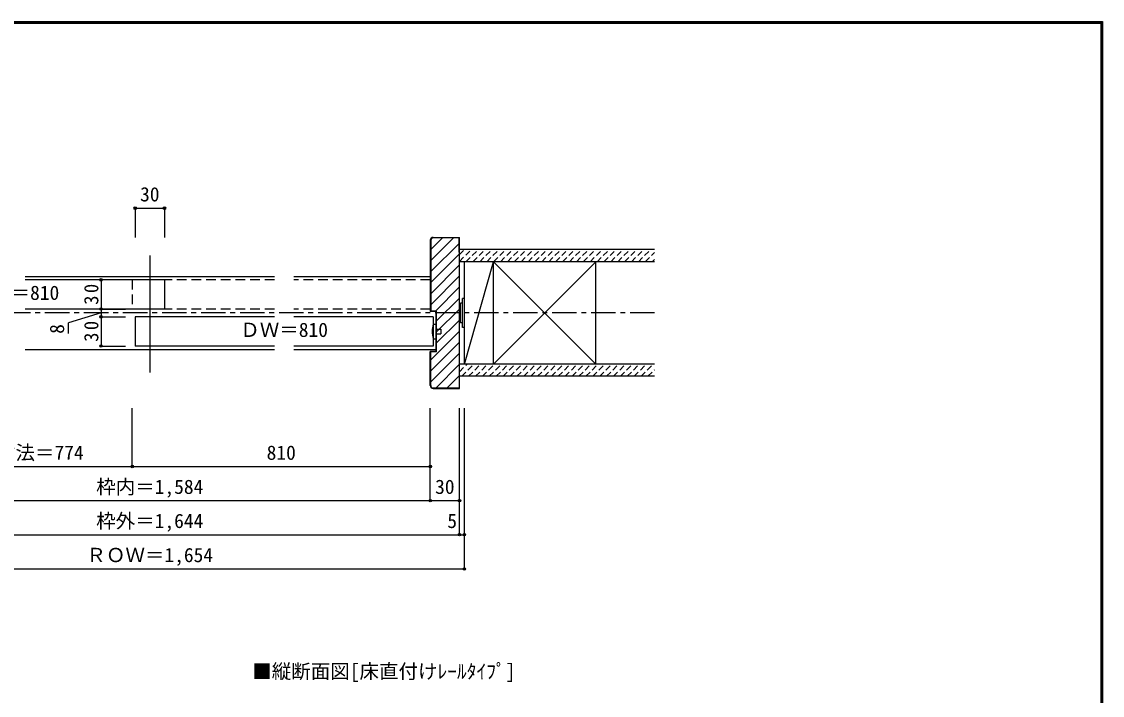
# Model space of a CAD drawing. Units: millimetres at full size, sheet at 1:5; details may follow other scales. Extents: x -973 to 977, y -718 to 696.
# Drawn here: x -131 to 977, y 5 to 696 of the extents above; entities that cross this region are included whole.
import ezdxf
from ezdxf.enums import TextEntityAlignment as Align

# ---------------------------------------------------------------- set-up
doc = ezdxf.new("R2010")
doc.units = ezdxf.units.MM
doc.header["$LTSCALE"] = 5
doc.header["$PDMODE"] = 32
doc.header["$PDSIZE"] = 2.5
for name, pattern in [('CHAIN1', [8, 5, -1, 1, -1]), ('DASHED1', [1.8, 1.2, -0.6]), ('DASHED2', [3, 2, -1])]:
    doc.linetypes.add(name, pattern=pattern)
for name, color, linetype in [('0-1_通り芯', 4, 'CHAIN1'), ('0-2_柱', 7, 'Continuous'), ('0-3_仕上げ', 2, 'Continuous'), ('0-4_枠', 3, 'Continuous'), ('0-6_扉', 6, 'Continuous'), ('0-7_金物', 7, 'Continuous'), ('0-A_文字', 3, 'Continuous'), ('0-B_寸法', 7, 'Continuous'), ('0-C_ハッチ', 4, 'DASHED1'), ('F-1_枠', 6, 'Continuous')]:
    doc.layers.add(name, color=color, linetype=linetype)
doc.styles.add('ＭＳ ゴシック', font='')
doc.styles.get('ＭＳ ゴシック').set_extended_font_data('MS Gothic')

msp = doc.modelspace()

# ---------------------------------------------------------------- linework, layer by layer
at = {"layer": '0-1_通り芯'}
msp.add_line((517.482, 396.994), (-517.5, 396.994), dxfattribs=at)
at = {"layer": '0-2_柱'}
for p, q in [((322.491, 344.494), (352.37, 449.494)), ((322.491, 344.494), (352.37, 449.494)), ((352.379, 344.494), (457.379, 449.494)), ((352.379, 449.494), (457.379, 344.494)), ((352.379, 344.494), (457.379, 449.494)), ((352.379, 449.494), (457.379, 344.494))]:
    msp.add_line(p, q, dxfattribs=at)
at = {"layer": '0-2_柱', "color": 3}
for p, q in [((322.5, 344.494), (322.5, 449.494)), ((352.379, 344.494), (352.379, 449.494)), ((457.379, 344.494), (457.379, 449.494))]:
    msp.add_line(p, q, dxfattribs=at)
at = {"layer": '0-3_仕上げ'}
for p, q in [((517.482, 461.994), (317.482, 461.994)), ((517.482, 461.994), (317.5, 461.994)), ((517.482, 449.494), (317.5, 449.494)), ((517.482, 449.494), (317.5, 449.494)), ((517.482, 344.494), (317.5, 344.494)), ((517.482, 344.494), (317.5, 344.494)), ((517.482, 331.994), (317.482, 331.994)), ((517.482, 331.994), (317.5, 331.994))]:
    msp.add_line(p, q, dxfattribs=at)
at = {"layer": '0-4_枠'}
for p, q in [((287.5, 471.494), (287.5, 398.494)), ((288, 471.494), (288, 398.994)), ((290.5, 474.494), (317.5, 474.494)), ((317, 473.994), (290.5, 473.994)), ((317, 459.494), (317, 473.994)), ((317.5, 319.494), (317.5, 474.494)), ((317, 459.494), (317.5, 459.494)), ((294, 398.994), (288, 398.994)), ((294, 356.994), (294, 398.994)), ((293.5, 398.494), (287.5, 398.494)), ((293.5, 357.494), (293.5, 398.494)), ((287.5, 322.494), (287.5, 357.494)), ((293.5, 357.494), (287.5, 357.494)), ((288, 322.494), (288, 356.994)), ((294, 356.994), (288, 356.994)), ((317, 334.494), (317.5, 334.494)), ((290.5, 319.494), (317.5, 319.494))]:
    msp.add_line(p, q, dxfattribs=at)
at = {"layer": '0-4_枠', "color": 4}
for p, q in [((-127.75, 434.494), (127.75, 434.494)), ((147.75, 434.494), (287.5, 434.494)), ((-127.75, 359.494), (127.75, 359.494)), ((147.75, 359.494), (293.5, 359.494))]:
    msp.add_line(p, q, dxfattribs=at)
at = {"layer": '0-4_枠'}
msp.add_lwpolyline([(317, 334.494), (317, 319.994), (290.5, 319.994)], dxfattribs=at)
for centre, radius, start, end in [((290.5, 471.494), 3, 90, 180), ((290.5, 471.494), 2.5, 90, 180), ((290.5, 322.494), 3, 180, 270), ((290.5, 322.494), 2.5, 180, 270)]:
    msp.add_arc(centre, radius, start, end, dxfattribs=at)
at = {"layer": '0-6_扉', "color": 3}
msp.add_line((0, 455.994), (0, 335.994), dxfattribs=at)
at = {"layer": '0-6_扉'}
for p, q in [((15, 430.994), (-127.75, 430.994)), ((15, 430.994), (15, 400.994)), ((15, 400.994), (-127.75, 400.994)), ((127.75, 392.994), (-15, 392.994)), ((-15, 392.994), (-15, 362.994)), ((290.5, 392.994), (147.75, 392.994)), ((290.5, 392.994), (290.5, 362.994)), ((127.75, 362.994), (-15, 362.994)), ((290.5, 362.994), (147.75, 362.994))]:
    msp.add_line(p, q, dxfattribs=at)
at = {"layer": '0-6_扉', "color": 2, "linetype": 'DASHED2'}
for p, q in [((-18, 430.994), (-18, 400.994)), ((127.75, 430.994), (-18, 430.994)), ((287.5, 430.994), (147.75, 430.994)), ((287.5, 430.994), (287.5, 400.994)), ((127.75, 400.994), (-18, 400.994)), ((287.5, 400.994), (147.75, 400.994))]:
    msp.add_line(p, q, dxfattribs=at)
at = {"layer": '0-7_金物'}
for p, q in [((320.5, 381.994), (320.5, 411.994)), ((322.5, 411.994), (320.5, 411.994)), ((322.5, 381.994), (322.5, 411.994)), ((318.5, 405.994), (317.5, 405.994)), ((320.5, 406.994), (318.5, 406.994)), ((318.5, 386.994), (318.5, 406.994)), ((318.5, 387.994), (317.5, 387.994)), ((290.482, 385.494), (293.482, 385.494)), ((293.482, 385.494), (293.482, 370.494)), ((293.482, 380.494), (298.482, 380.494)), ((298.482, 380.494), (298.482, 375.494)), ((320.5, 386.994), (318.5, 386.994)), ((322.5, 381.994), (320.5, 381.994)), ((290.482, 370.494), (293.482, 370.494)), ((293.482, 375.494), (298.482, 375.494))]:
    msp.add_line(p, q, dxfattribs=at)
msp.add_arc((320.933, 377.994), 31.361, 166.16371, 193.83632, dxfattribs=at)
at = {"layer": '0-B_寸法', "color": 4}
for p, q in [((-15, 504.494), (-15, 474.494)), ((-15, 504.494), (15, 504.494)), ((15, 504.494), (15, 474.494)), ((-25, 430.994), (-50.046, 430.994)), ((-50.046, 430.994), (-50.046, 400.994)), ((-25, 400.994), (-50.046, 400.994)), ((-50.046, 400.993), (-25, 400.993)), ((-50.046, 400.993), (-50.046, 362.993)), ((-50.046, 396.993), (-83.502, 386.805)), ((-50.046, 392.993), (-25, 392.993)), ((-83.502, 375.761), (-83.502, 386.805)), ((-50.046, 362.993), (-25, 362.993)), ((-18, 239.494), (-18, 299.494)), ((287.5, 204.494), (287.5, 299.494)), ((317.482, 169.494), (317.482, 299.494)), ((317.5, 169.494), (317.5, 299.494)), ((322.491, 134.494), (322.491, 299.494)), ((-287.5, 239.494), (-18, 239.494)), ((-18, 239.494), (287.5, 239.494)), ((-317.5, 204.494), (317.482, 204.494)), ((-317.5, 169.494), (317.482, 169.494)), ((317.5, 169.494), (322.491, 169.494)), ((-322.5, 134.494), (322.491, 134.494))]:
    msp.add_line(p, q, dxfattribs=at)
at = {"layer": '0-B_寸法'}
for p in [(-15, 504.494), (15, 504.494), (-50.046, 430.994), (-50.046, 400.994), (-50.046, 400.993), (-50.046, 392.993), (-50.046, 362.993), (-18, 239.494), (287.5, 239.494), (287.5, 204.494), (317.482, 204.494), (317.482, 169.494), (317.5, 169.494), (322.491, 169.494), (322.491, 134.494)]:
    msp.add_point(p, dxfattribs=at)
at = {"layer": '0-C_ハッチ', "linetype": 'Continuous'}
for p, q in [((288, 462.008), (299.986, 473.994)), ((288, 450.694), (311.299, 473.994)), ((288, 439.381), (317, 468.381)), ((288, 428.067), (317.5, 457.567)), ((288, 416.753), (317.5, 446.253)), ((288, 405.439), (317.5, 434.94)), ((292.868, 398.994), (317.5, 423.626)), ((294, 388.812), (317.5, 412.312)), ((294, 377.498), (317.5, 400.998)), ((294, 366.185), (317.5, 389.685)), ((288, 348.871), (317.5, 378.371)), ((288, 337.557), (317.5, 367.057)), ((288, 326.243), (317.5, 355.744)), ((293.064, 319.994), (317.5, 344.43)), ((304.378, 319.994), (317, 332.616))]:
    msp.add_line(p, q, dxfattribs=at)
at = {"layer": '0-C_ハッチ'}
for p, q in [((317.5, 449.907), (329.586, 461.994)), ((317.5, 456.978), (322.515, 461.994)), ((317.5, 449.907), (329.586, 461.994)), ((317.5, 456.978), (322.515, 461.994)), ((324.158, 449.494), (336.658, 461.994)), ((324.158, 449.494), (336.658, 461.994)), ((331.229, 449.494), (343.729, 461.994)), ((331.229, 449.494), (343.729, 461.994)), ((338.3, 449.494), (350.8, 461.994)), ((338.3, 449.494), (350.8, 461.994)), ((345.371, 449.494), (357.871, 461.994)), ((345.371, 449.494), (357.871, 461.994)), ((352.442, 449.494), (364.942, 461.994)), ((352.442, 449.494), (364.942, 461.994)), ((359.513, 449.494), (372.013, 461.994)), ((359.513, 449.494), (372.013, 461.994)), ((366.584, 449.494), (379.084, 461.994)), ((366.584, 449.494), (379.084, 461.994)), ((373.655, 449.494), (386.155, 461.994)), ((373.655, 449.494), (386.155, 461.994)), ((380.726, 449.494), (393.226, 461.994)), ((380.726, 449.494), (393.226, 461.994)), ((387.797, 449.494), (400.297, 461.994)), ((387.797, 449.494), (400.297, 461.994)), ((394.868, 449.494), (407.368, 461.994)), ((394.868, 449.494), (407.368, 461.994)), ((401.939, 449.494), (414.439, 461.994)), ((401.939, 449.494), (414.439, 461.994)), ((409.01, 449.494), (421.51, 461.994)), ((409.01, 449.494), (421.51, 461.994)), ((416.081, 449.494), (428.581, 461.994)), ((416.081, 449.494), (428.581, 461.994)), ((423.152, 449.494), (435.652, 461.994)), ((423.152, 449.494), (435.652, 461.994)), ((430.224, 449.494), (442.724, 461.994)), ((430.224, 449.494), (442.724, 461.994)), ((437.295, 449.494), (449.795, 461.994)), ((437.295, 449.494), (449.795, 461.994)), ((444.366, 449.494), (456.866, 461.994)), ((444.366, 449.494), (456.866, 461.994)), ((451.437, 449.494), (463.937, 461.994)), ((451.437, 449.494), (463.937, 461.994)), ((458.508, 449.494), (471.008, 461.994)), ((458.508, 449.494), (471.008, 461.994)), ((465.579, 449.494), (478.079, 461.994)), ((465.579, 449.494), (478.079, 461.994)), ((472.65, 449.494), (485.15, 461.994)), ((472.65, 449.494), (485.15, 461.994)), ((479.721, 449.494), (492.221, 461.994)), ((479.721, 449.494), (492.221, 461.994)), ((486.792, 449.494), (499.292, 461.994)), ((486.792, 449.494), (499.292, 461.994)), ((493.863, 449.494), (506.363, 461.994)), ((493.863, 449.494), (506.363, 461.994)), ((500.934, 449.494), (513.434, 461.994)), ((500.934, 449.494), (513.434, 461.994)), ((508.005, 449.494), (517.5, 458.988)), ((508.005, 449.494), (517.5, 458.988)), ((515.076, 449.494), (517.5, 451.917)), ((515.076, 449.494), (517.5, 451.917)), ((317.5, 336.77), (325.224, 344.494)), ((317.5, 336.77), (325.224, 344.494)), ((319.795, 331.994), (332.295, 344.494)), ((319.795, 331.994), (332.295, 344.494)), ((326.866, 331.994), (339.366, 344.494)), ((326.866, 331.994), (339.366, 344.494)), ((333.937, 331.994), (346.437, 344.494)), ((333.937, 331.994), (346.437, 344.494)), ((341.008, 331.994), (353.508, 344.494)), ((341.008, 331.994), (353.508, 344.494)), ((348.079, 331.994), (360.579, 344.494)), ((348.079, 331.994), (360.579, 344.494)), ((355.15, 331.994), (367.65, 344.494)), ((355.15, 331.994), (367.65, 344.494)), ((362.221, 331.994), (374.721, 344.494)), ((362.221, 331.994), (374.721, 344.494)), ((369.292, 331.994), (381.792, 344.494)), ((369.292, 331.994), (381.792, 344.494)), ((376.363, 331.994), (388.863, 344.494)), ((376.363, 331.994), (388.863, 344.494)), ((383.434, 331.994), (395.934, 344.494)), ((383.434, 331.994), (395.934, 344.494)), ((390.505, 331.994), (403.005, 344.494)), ((390.505, 331.994), (403.005, 344.494)), ((397.576, 331.994), (410.076, 344.494)), ((397.576, 331.994), (410.076, 344.494)), ((404.647, 331.994), (417.147, 344.494)), ((404.647, 331.994), (417.147, 344.494)), ((411.718, 331.994), (424.218, 344.494)), ((411.718, 331.994), (424.218, 344.494)), ((418.79, 331.994), (431.29, 344.494)), ((418.79, 331.994), (431.29, 344.494)), ((425.861, 331.994), (438.361, 344.494)), ((425.861, 331.994), (438.361, 344.494)), ((432.932, 331.994), (445.432, 344.494)), ((432.932, 331.994), (445.432, 344.494)), ((440.003, 331.994), (452.503, 344.494)), ((440.003, 331.994), (452.503, 344.494)), ((447.074, 331.994), (459.574, 344.494)), ((447.074, 331.994), (459.574, 344.494)), ((454.145, 331.994), (466.645, 344.494)), ((454.145, 331.994), (466.645, 344.494)), ((461.216, 331.994), (473.716, 344.494)), ((461.216, 331.994), (473.716, 344.494)), ((468.287, 331.994), (480.787, 344.494)), ((468.287, 331.994), (480.787, 344.494)), ((475.358, 331.994), (487.858, 344.494)), ((475.358, 331.994), (487.858, 344.494)), ((482.429, 331.994), (494.929, 344.494)), ((482.429, 331.994), (494.929, 344.494)), ((489.5, 331.994), (502, 344.494)), ((489.5, 331.994), (502, 344.494)), ((496.571, 331.994), (509.071, 344.494)), ((496.571, 331.994), (509.071, 344.494)), ((503.642, 331.994), (516.142, 344.494)), ((503.642, 331.994), (516.142, 344.494)), ((510.713, 331.994), (517.5, 338.78)), ((510.713, 331.994), (517.5, 338.78))]:
    msp.add_line(p, q, dxfattribs=at)
at = {"layer": 'F-1_枠'}
for p, q in [((-973.347, 695.833), (976.653, 695.833)), ((-973.347, 695), (976.653, 695)), ((-973.347, 694.167), (976.653, 694.167)), ((974.986, 695.833), (974.986, -700.833)), ((975.82, 695.833), (975.82, -700.833)), ((976.653, 695.833), (976.653, -700.833))]:
    msp.add_line(p, q, dxfattribs=at)

# ---------------------------------------------------------------- texts
at = {"layer": '0-A_文字', "color": 7, "style": 'ＭＳ ゴシック'}
msp.add_text('■縦断面図[床直付けﾚｰﾙﾀｲﾌﾟ]', height=14.66, dxfattribs=at).set_placement((104.986, 17.653), align=Align.BOTTOM_LEFT)
at = {"layer": '0-B_寸法', "style": 'ＭＳ ゴシック'}
for s, p in [('30', (-10, 506.994)), ('ＤＷ＝810', (-182.75, 405.994)), ('ＤＷ＝810', (92.75, 367.994)), ('有効開口寸法＝774', (-237.75, 241.994)), ('810', (119.75, 241.994)), ('枠内＝1,584', (-55, 206.994)), ('30', (292.5, 206.994)), ('枠外＝1,644', (-55, 171.994)), ('5', (304.996, 171.994)), ('ＲＯＷ＝1,654', (-65.004, 136.994))]:
    msp.add_text(s, height=14.66, dxfattribs=at).set_placement(p, align=Align.BOTTOM_LEFT)
msp.add_text('8', height=14.66, rotation=90, dxfattribs=at).set_placement((-83.502, 375.593), align=Align.BOTTOM_LEFT)
at = {"layer": '0-B_寸法', "char_height": 14.66, "attachment_point": 7, "rotation": 90, "style": 'ＭＳ ゴシック'}
for insert in [(-52.546, 405.369), (-52.546, 367.368)]:
    msp.add_mtext('\\T1.27;\\W0.95;30', dxfattribs=dict(at, insert=insert))

doc.saveas('drawing.dxf')
